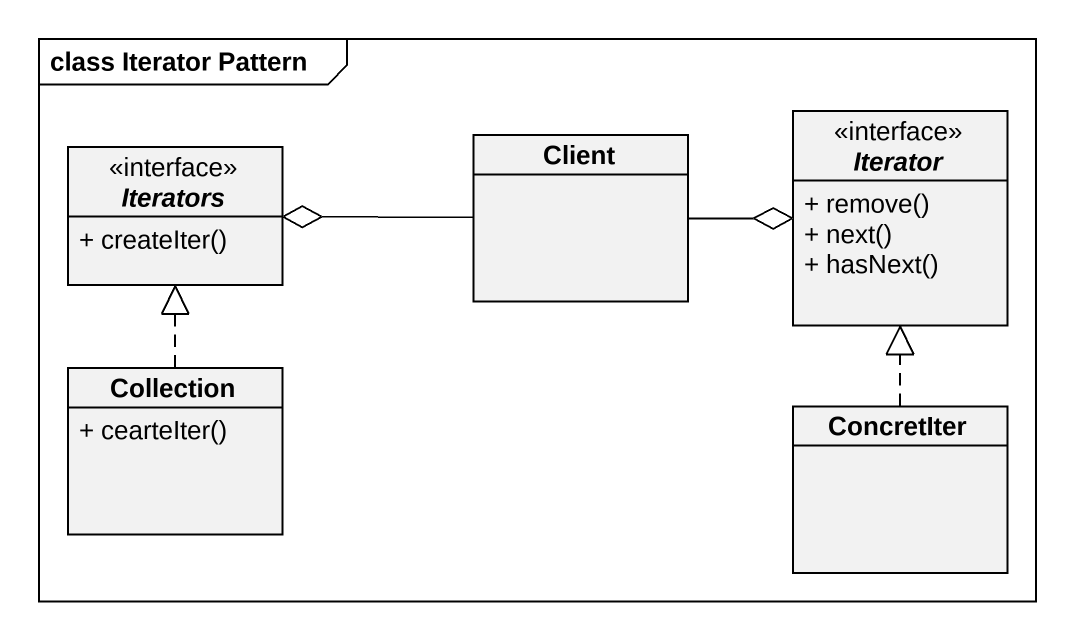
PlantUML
@startuml
mainframe class Iterator Pattern
hide circle
hide empty members
skinparam classAttributeIconSize 0
interface Iterators {
  {field} + createIter()
}
class Client
interface Iterator {
  {field} + remove()
  {field} + next()
  {field} + hasNext()
}
class Collection {
  {field} + cearteIter()
}
class ConcretIter
Client -left-o Iterators
Client -right-o Iterator
Collection .up.|> Iterators
ConcretIter .up.|> Iterator
@enduml
